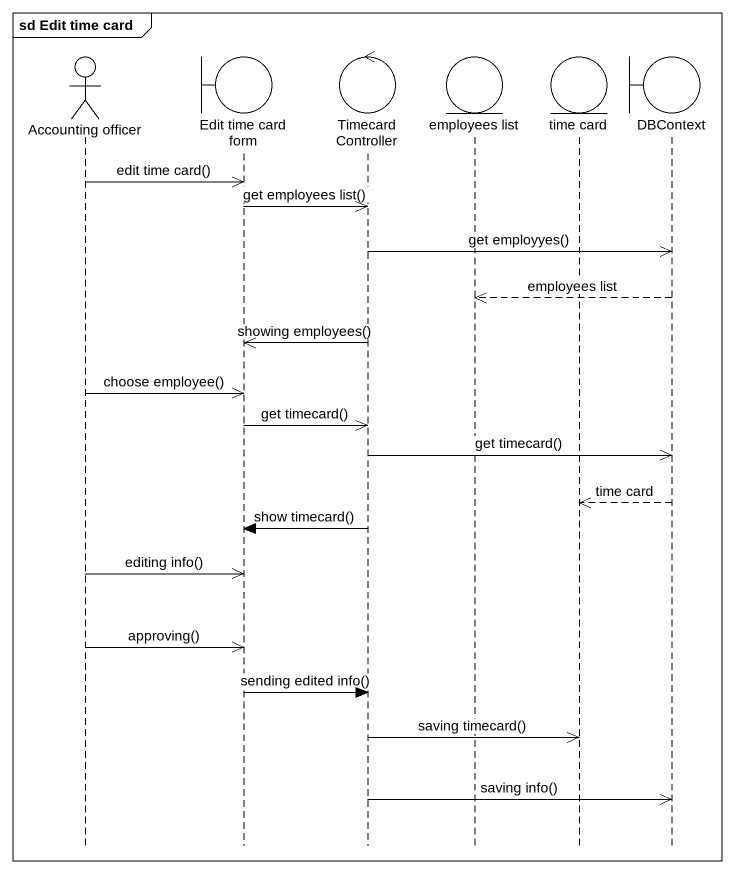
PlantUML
@startuml
mainframe sd Edit time card
hide footbox
actor "Accounting officer" as Accounting_officer
boundary "Edit time card form" as Edit_time_card_form
control "Timecard Controller" as Timecard_Controller
entity "employees list" as employees_list
entity "time card" as time_card
boundary DBContext

Accounting_officer ->> Edit_time_card_form : edit time card()
Edit_time_card_form ->> Timecard_Controller : get employees list()
Timecard_Controller ->> DBContext : get employyes()
DBContext -->> employees_list : employees list
Timecard_Controller ->> Edit_time_card_form : showing employees()
Accounting_officer ->> Edit_time_card_form : choose employee()
Edit_time_card_form ->> Timecard_Controller : get timecard()
Timecard_Controller ->> DBContext : get timecard()
DBContext -->> time_card : time card
Timecard_Controller -> Edit_time_card_form : show timecard()
Accounting_officer ->> Edit_time_card_form : editing info()
Accounting_officer ->> Edit_time_card_form : approving()
Edit_time_card_form -> Timecard_Controller : sending edited info()
Timecard_Controller ->> time_card : saving timecard()
Timecard_Controller ->> DBContext : saving info()
@enduml
